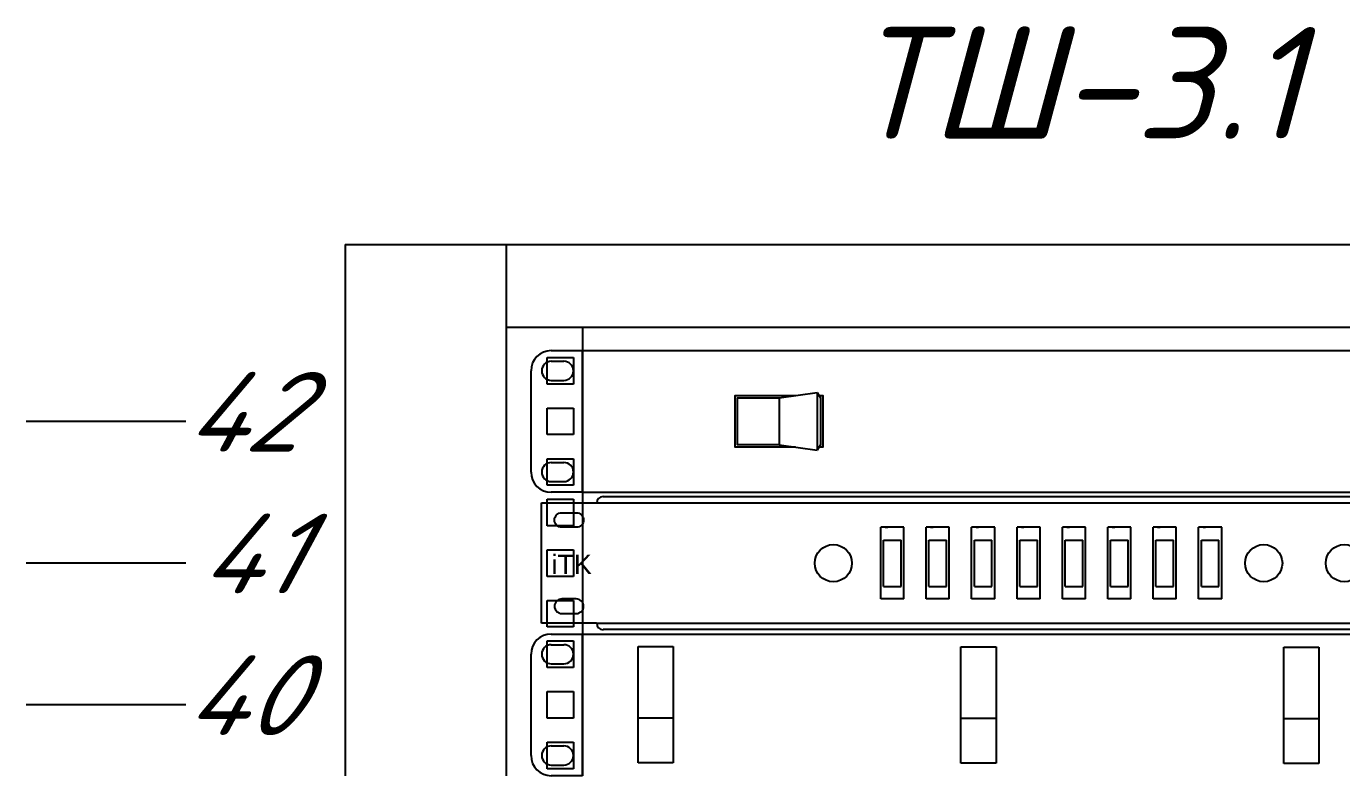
# Model space of a CAD drawing. Extents: x -260425 to 1294666, y -169889 to -2349.
# Drawn here: x 997231 to 1001358, y -78373 to -76022 of the extents above; entities that cross this region are included whole.
import ezdxf
from ezdxf.enums import TextEntityAlignment as Align

# ---------------------------------------------------------------- set-up
doc = ezdxf.new("R2010")
doc.units = 0
doc.header["$LTSCALE"] = 100
doc.layers.add('АП_АСУ_ОсновнаяТонкая', color=7, linetype='Continuous', lineweight=25)
doc.styles.add('1ISOCPEUR', font='isocpeui.ttf', dxfattribs={"height": 250})

# ---------------------------------------------------------------- blocks, each defined once
blk = doc.blocks.new('*U218')
at = {"color": 0, "linetype": 'ByBlock', "lineweight": -2}
for p, q in [((0, 1933.5), (0, 1900.2)), ((0, 1933.5), (600, 1933.5)), ((50.5, 1933.5), (50.5, 1900.2)), ((50.5, 1907.5), (549.5, 1907.5)), ((74.5, 1907.5), (74.5, 1900.2)), ((0, 1900.2), (0, 1855.75)), ((50.5, 1900.2), (50.5, 1855.75)), ((74.5, 1900.2), (74.5, 1855.75)), ((63.35, 1889.7), (63.35, 1898)), ((63.35, 1898), (71.65, 1898)), ((71.65, 1898), (71.65, 1889.7)), ((71.65, 1889.7), (63.35, 1889.7)), ((63.35, 1873.825), (63.35, 1882.125)), ((63.35, 1882.125), (71.65, 1882.125)), ((71.65, 1882.125), (71.65, 1873.825)), ((-50, 1877.975), (-100, 1877.975)), ((71.65, 1873.825), (63.35, 1873.825)), ((63.35, 1857.95), (63.35, 1866.25)), ((63.35, 1866.25), (71.65, 1866.25)), ((71.65, 1866.25), (71.65, 1857.95)), ((71.65, 1857.95), (63.35, 1857.95)), ((0, 1855.75), (0, 1811.3)), ((50.5, 1855.75), (50.5, 1811.3)), ((63.35, 1845.25), (63.35, 1853.55)), ((63.35, 1853.55), (71.65, 1853.55)), ((71.65, 1853.55), (71.65, 1845.25)), ((74.5, 1855.75), (74.5, 1811.3)), ((71.65, 1845.25), (63.35, 1845.25)), ((63.35, 1829.375), (63.35, 1837.675)), ((63.35, 1837.675), (71.65, 1837.675)), ((71.65, 1837.675), (71.65, 1829.375)), ((-50, 1833.525), (-100, 1833.525)), ((71.65, 1829.375), (63.35, 1829.375)), ((63.35, 1813.5), (63.35, 1821.8)), ((63.35, 1821.8), (71.65, 1821.8)), ((71.65, 1821.8), (71.65, 1813.5)), ((71.65, 1813.5), (63.35, 1813.5)), ((0, 1811.3), (0, 1766.85)), ((50.5, 1811.3), (50.5, 1766.85)), ((63.35, 1800.8), (63.35, 1809.1)), ((63.35, 1809.1), (71.65, 1809.1)), ((71.65, 1809.1), (71.65, 1800.8)), ((74.5, 1811.3), (74.5, 1766.85)), ((71.65, 1800.8), (63.35, 1800.8)), ((63.35, 1784.925), (63.35, 1793.225)), ((63.35, 1793.225), (71.65, 1793.225)), ((71.65, 1793.225), (71.65, 1784.925)), ((-50, 1789.075), (-100, 1789.075)), ((71.65, 1784.925), (63.35, 1784.925)), ((63.35, 1769.05), (63.35, 1777.35)), ((63.35, 1777.35), (71.65, 1777.35)), ((71.65, 1777.35), (71.65, 1769.05)), ((71.65, 1769.05), (63.35, 1769.05))]:
    blk.add_line(p, q, dxfattribs=at)
blk = doc.blocks.new("19'' вентиляторный модуль")
at = {"color": 0, "linetype": 'ByBlock'}
for p, q in [((164.69, 22.22), (174.5, 22.22)), ((174.5, 22.22), (625.5, 22.22)), ((174.5, -22.23), (174.5, 22.22)), ((164.69, 18.87), (168.65, 18.87)), ((158.34, -15.88), (158.34, 15.87)), ((164.69, 12.87), (168.65, 12.87)), ((164.69, -12.88), (168.65, -12.88)), ((164.69, -18.88), (168.65, -18.88)), ((174.5, -22.23), (164.69, -22.23)), ((174.5, -22.23), (625.5, -22.23))]:
    blk.add_line(p, q, dxfattribs=at)
at = {"color": 0, "linetype": 'ByBlock', "lineweight": -2}
for p, q in [((236.13, 7.36), (248.14, 9.05)), ((248.14, 9.05), (248.14, -9.05)), ((248.14, 9.05), (249.11, 7.36)), ((236.13, 7.36), (236.13, -7.36)), ((236.13, -7.36), (248.14, -9.05)), ((249.11, -7.36), (248.14, -9.05))]:
    blk.add_line(p, q, dxfattribs=at)
for points in [[(241.29, -8.09), (222.42, -8.09), (222.42, 8.09), (241.29, 8.09)], [(236.13, -7.36), (223.15, -7.36), (223.15, 7.36), (236.13, 7.36)], [(248.69, 8.09), (249.83, 8.09), (249.83, -8.09), (248.69, -8.09)], [(249.11, 7.36), (249.11, -7.36)]]:
    blk.add_lwpolyline(points, dxfattribs=at)
at = {"color": 0, "linetype": 'ByBlock'}
for centre, radius, start, end in [((164.69, 15.87), 6.35, 90, 180), ((164.69, 15.87), 3, 90, 270), ((168.65, 15.87), 3, 270, 90), ((164.69, -15.88), 6.35, 180, 270), ((164.69, -15.88), 3, 90, 270), ((168.65, -15.88), 3, 270, 90)]:
    blk.add_arc(centre, radius, start, end, dxfattribs=at)
at = {"color": 0, "lineweight": -2, "style": '1ISOCPEUR', "oblique": 15, "flags": 8}
blk.add_attdef('НАИМЕНОВАНИЕ', text='', height=25, dxfattribs=at).set_placement((750, 9.03), align=Align.MIDDLE_LEFT)
blk = doc.blocks.new('*U214')
at = {"color": 0, "linetype": 'ByBlock', "lineweight": -2}
for p, q in [((164.69, 22.22), (174.5, 22.22)), ((174.5, 22.22), (625.5, 22.22)), ((174.5, -22.22), (174.5, 22.22)), ((164.69, 18.87), (168.65, 18.87)), ((191.9, 18.31), (202.93, 18.31)), ((191.9, -18.19), (191.9, 18.31)), ((202.93, 18.31), (202.93, -18.19)), ((293.19, 18.19), (304.22, 18.19)), ((293.19, -18.31), (293.19, 18.19)), ((304.22, 18.19), (304.22, -18.31)), ((394.48, 18.06), (405.52, 18.06)), ((394.48, -18.44), (394.48, 18.06)), ((405.52, 18.06), (405.52, -18.44)), ((158.34, -15.88), (158.34, 15.87)), ((164.69, 12.87), (168.65, 12.87)), ((191.9, -4.03), (202.93, -4.03)), ((293.19, -4.15), (304.22, -4.15)), ((394.48, -4.28), (405.52, -4.28)), ((164.69, -12.88), (168.65, -12.88)), ((164.69, -18.88), (168.65, -18.88)), ((202.93, -18.19), (191.9, -18.19)), ((304.22, -18.31), (293.19, -18.31)), ((405.52, -18.44), (394.48, -18.44)), ((174.5, -22.22), (164.69, -22.22))]:
    blk.add_line(p, q, dxfattribs=at)
for centre, radius, start, end in [((164.69, 15.87), 6.35, 90, 180), ((164.69, 15.87), 3, 90, 270), ((168.65, 15.87), 3, 270, 90), ((164.69, -15.88), 6.35, 180, 270), ((164.69, -15.88), 3, 90, 270), ((168.65, -15.88), 3, 270, 90)]:
    blk.add_arc(centre, radius, start, end, dxfattribs=at)
at = {"color": 0, "lineweight": -2, "style": '1ISOCPEUR', "oblique": 15, "flags": 8}
blk.add_attdef('НАИМЕНОВАНИЕ', text='', height=25, dxfattribs=at).set_placement((750, 10.43), align=Align.MIDDLE_LEFT)
blk = doc.blocks.new('*U217')
at = {"color": 7}
for p, q in [((0, 1325), (608, 1325)), ((0, 0), (0, 1325)), ((608, 1325), (16189, 1325)), ((679, 1395), (16119, 1395)), ((3738, 268), (3738, 1057)), ((3786, 1057), (3814, 1057)), ((3992, 268), (3992, 1057)), ((4238, 268), (4238, 1057)), ((4286, 1057), (4314, 1057)), ((4492, 268), (4492, 1057)), ((4738, 268), (4738, 1057)), ((4786, 1057), (4814, 1057)), ((4992, 268), (4992, 1057)), ((5238, 268), (5238, 1057)), ((5286, 1057), (5314, 1057)), ((5492, 268), (5492, 1057)), ((5738, 268), (5738, 1057)), ((5786, 1057), (5814, 1057)), ((5992, 268), (5992, 1057)), ((6238, 268), (6238, 1057)), ((6286, 1057), (6314, 1057)), ((6492, 268), (6492, 1057)), ((6738, 268), (6738, 1057)), ((6786, 1057), (6814, 1057)), ((6992, 268), (6992, 1057)), ((7238, 268), (7238, 1057)), ((7286, 1057), (7314, 1057)), ((7492, 268), (7492, 1057)), ((3768, 406), (3768, 915)), ((3768, 915), (3962, 915)), ((3962, 406), (3962, 915)), ((4268, 406), (4268, 915)), ((4268, 915), (4462, 915)), ((4462, 406), (4462, 915)), ((4768, 406), (4768, 915)), ((4768, 915), (4962, 915)), ((4962, 406), (4962, 915)), ((5268, 406), (5268, 915)), ((5268, 915), (5462, 915)), ((5462, 406), (5462, 915)), ((5768, 406), (5768, 915)), ((5768, 915), (5962, 915)), ((5962, 406), (5962, 915)), ((6268, 406), (6268, 915)), ((6268, 915), (6462, 915)), ((6462, 406), (6462, 915)), ((6768, 406), (6768, 915)), ((6768, 915), (6962, 915)), ((6962, 406), (6962, 915)), ((7268, 406), (7268, 915)), ((7268, 915), (7462, 915)), ((7462, 406), (7462, 915)), ((3768, 406), (3962, 406)), ((4268, 406), (4462, 406)), ((4768, 406), (4962, 406)), ((5268, 406), (5462, 406)), ((5768, 406), (5962, 406)), ((6268, 406), (6462, 406)), ((6768, 406), (6962, 406)), ((7268, 406), (7462, 406)), ((608, 0), (0, 0)), ((608, 0), (16189, 0)), ((16119, -70), (679, -70))]:
    blk.add_line(p, q, dxfattribs=at)
for points in [[(224, 1217), (384, 1217, -0.414214), (464, 1137), (464, 1137, -0.414214), (384, 1057), (224, 1057, -0.414214), (144, 1137), (144, 1137, -0.414214)], [(224, 108), (384, 108, 0.414214), (464, 188), (464, 188, 0.414214), (384, 268), (224, 268, 0.414214), (144, 188), (144, 188, 0.414214)]]:
    blk.add_lwpolyline(points, format="xyb", close=True, dxfattribs=at)
for points in [[(3992, 1057), (3738, 1057)], [(4492, 1057), (4238, 1057)], [(4992, 1057), (4738, 1057)], [(5492, 1057), (5238, 1057)], [(5992, 1057), (5738, 1057)], [(6492, 1057), (6238, 1057)], [(6992, 1057), (6738, 1057)], [(7492, 1057), (7238, 1057)], [(3992, 268), (3738, 268)], [(4492, 268), (4238, 268)], [(4992, 268), (4738, 268)], [(5492, 268), (5238, 268)], [(5992, 268), (5738, 268)], [(6492, 268), (6238, 268)], [(6992, 268), (6738, 268)], [(7492, 268), (7238, 268)]]:
    blk.add_lwpolyline(points, dxfattribs=at)
for centre in [(3215, 662), (7955, 662), (8842, 662)]:
    blk.add_circle(centre, 205, dxfattribs=at)
for centre, start, end in [((679, 1325), 90, 180), ((679, 0), 180, 270)]:
    blk.add_arc(centre, 70.2, start, end, dxfattribs=at)
at = {"color": 7, "lineweight": 0, "insert": (333, 649), "char_height": 211.2, "width": 860.25, "attachment_point": 5, "style": '1ISOCPEUR'}
blk.add_mtext('{\\fArial|b0|i0|c0|p34;\\W1;iTK}', dxfattribs=at)
blk = doc.blocks.new("19'' маркер юнита")
at = {"color": 0, "linetype": 'ByBlock', "lineweight": -2, "style": '1ISOCPEUR', "oblique": 15, "flags": 8}
blk.add_attdef('#', text='', height=25, dxfattribs=at).set_placement((35, 3), align=Align.MIDDLE_RIGHT)

msp = doc.modelspace()

# ---------------------------------------------------------------- block references
at = {"xscale": 10, "yscale": 10, "zscale": 10}
for name, p in [('*U218', (998231.2, -96041.5)), ("19'' вентиляторный модуль", (997231.2, -77261.8)), ('*U214', (997231.2, -78150.8))]:
    msp.add_blockref(name, p, dxfattribs=at)
for p, values in [((997731.2, -77261.8), {'#': '42'}), ((997731.2, -77706.3), {'#': '41'}), ((997731.2, -78150.8), {'#': '40'})]:
    msp.add_blockref("19'' маркер юнита", p, dxfattribs=at).add_auto_attribs(values)
at = {"linetype": 'ByBlock', "lineweight": 0, "xscale": 0.28485, "yscale": 0.28485, "zscale": 0.28485}
msp.add_blockref('*U217', (998847.2, -77895), dxfattribs=at)

# ---------------------------------------------------------------- texts
at = {"layer": 'АП_АСУ_ОсновнаяТонкая', "insert": (999818.9, -76024.7), "char_height": 350, "attachment_point": 1, "style": '1ISOCPEUR'}
msp.add_mtext_dynamic_manual_height_columns('ТШ-3.1', width=3007.491, gutter_width=1250, heights=[0], dxfattribs=at)

doc.saveas('drawing.dxf')
